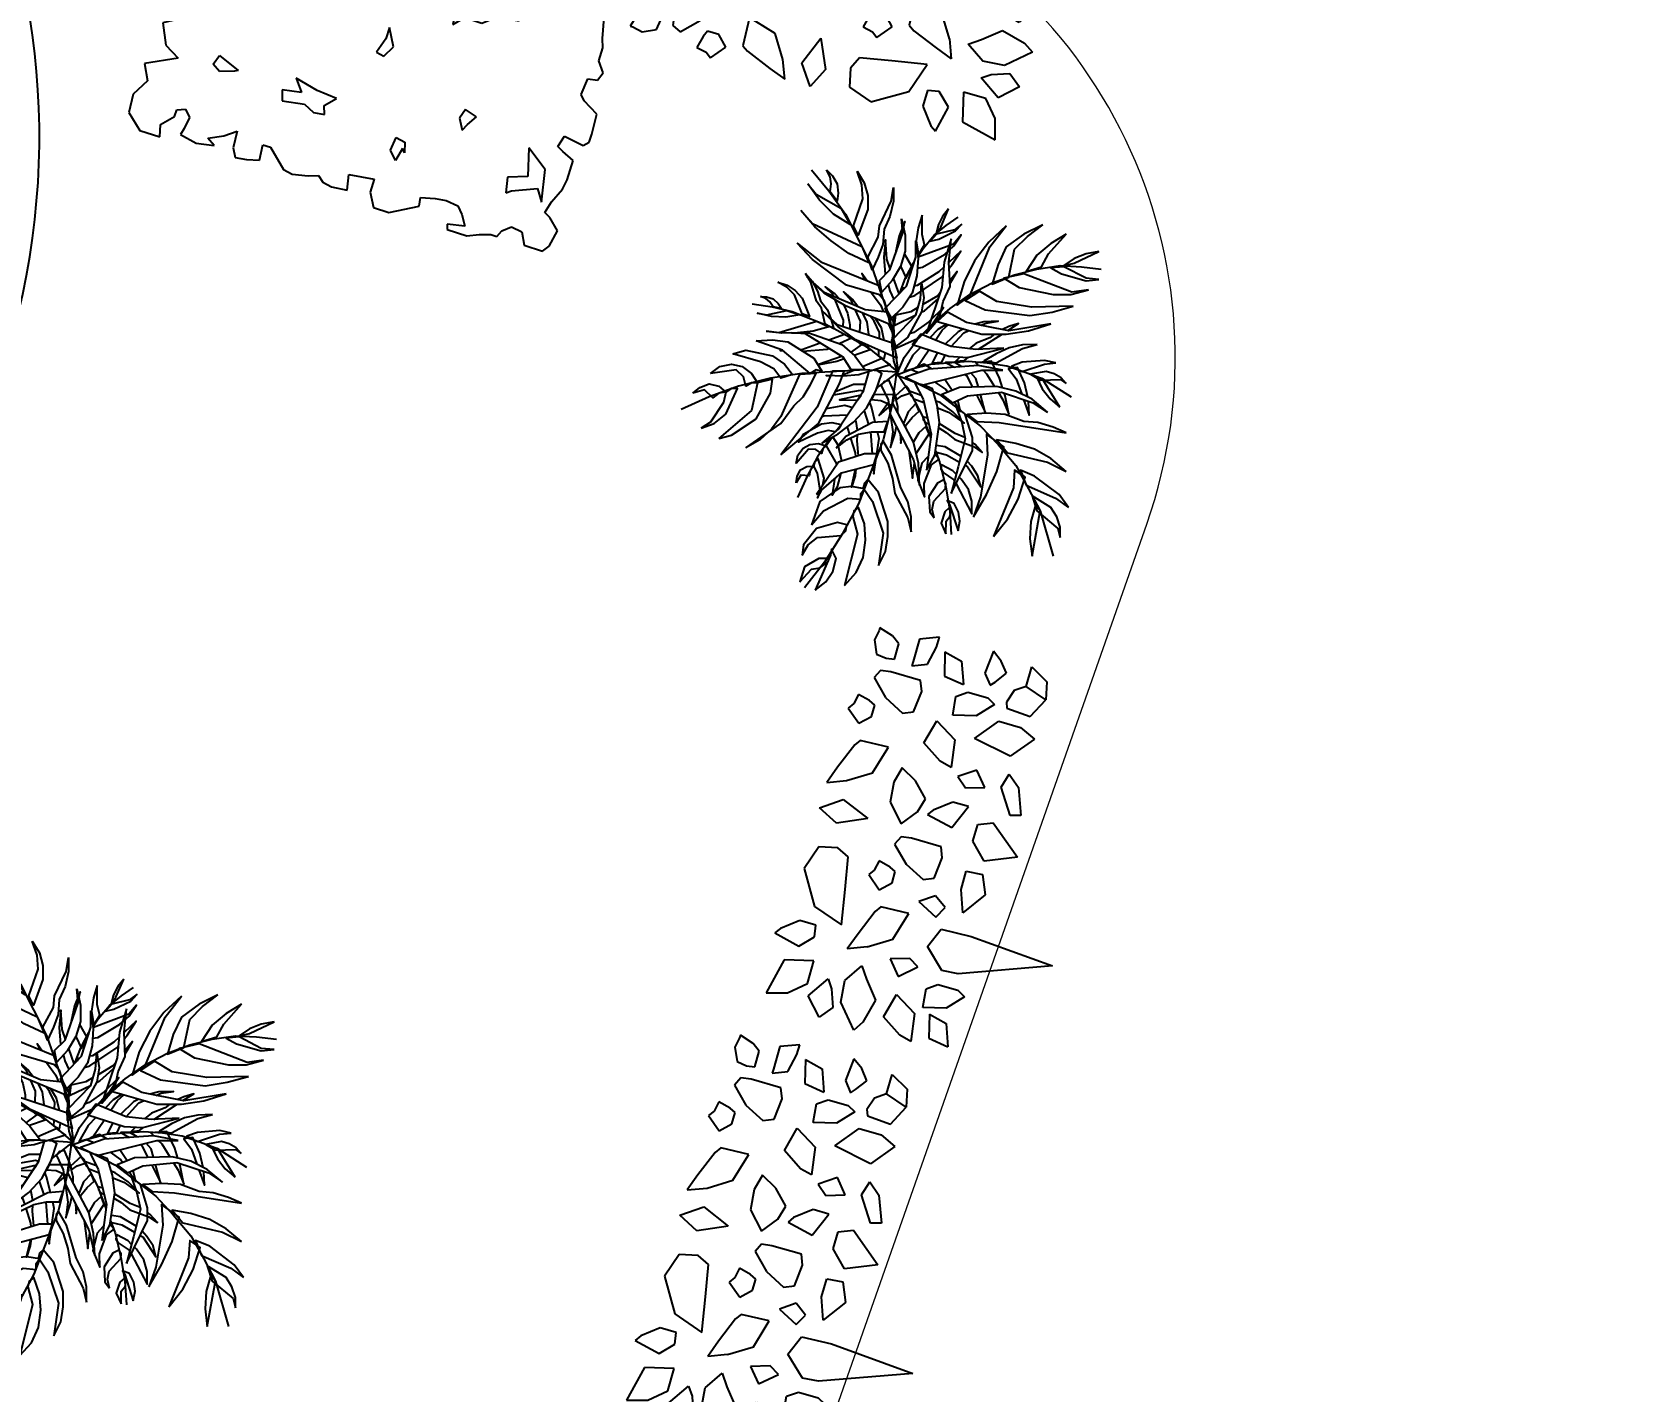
# Model space of a CAD drawing. Header units: inches. Extents: x -1366 to 1207, y -585 to 2554.
# Drawn here: x 394.07 to 400.42, y 2025.72 to 2031.12 of the extents above; entities that cross this region are included whole.
import ezdxf

# ---------------------------------------------------------------- set-up
doc = ezdxf.new("R2010")
doc.units = ezdxf.units.IN
doc.header["$MEASUREMENT"] = 0
doc.header["$PDSIZE"] = 0.05
doc.layers.get('0').update_dxf_attribs({"linetype": 'CONTINUOUS'})
doc.layers.get('DEFPOINTS').update_dxf_attribs({"linetype": 'CONTINUOUS'})
for name, color, linetype in [('A-PLNT', 84, 'CONTINUOUS'), ('DIM', 7, 'CONTINUOUS'), ('Stair-1', 6, 'CONTINUOUS')]:
    doc.layers.add(name, color=color, linetype=linetype)
doc.layers.add('Road', color=1, linetype='CONTINUOUS', lineweight=15)
doc.styles.add('style10', font='THSarabun.ttf')
doc.dimstyles.new('C-CC100', dxfattribs={"dimtxt": 0.225, "dimasz": 0.15, "dimexe": 0.25, "dimexo": 0, "dimgap": 0.09, "dimtad": 1, "dimtih": 1, "dimtoh": 1, "dimzin": 0, "dimdsep": 46, "dimtxsty": 'style10', "dimblk1": 'B-2', "dimblk2": 'B-2', "dimsah": 1, "dimcen": 0.09, "dimdle": 0.18, "dimclrd": 1, "dimclre": 7, "dimclrt": 2, "dimadec": 0, "dimazin": 0, "dimtfac": 1, "dimtix": 1, "dimtmove": 2, "dimatfit": 3, "dimldrblk": 'B-2', "dimfxl": 1, "dimtolj": 1, "dimtzin": 0, "dimarcsym": 0})

# ---------------------------------------------------------------- blocks, each defined once
blk = doc.blocks.new('TREE_P31')
for p, q in [((-1.0746, 1.2222), (-1.1339, 1.1768)), ((-0.99, 1.2222), (-1.0746, 1.2222)), ((-0.8546, 1.0952), (-0.99, 1.2222)), ((-0.8037, 1.2311), (-0.8546, 1.1676)), ((-0.4226, 1.2039), (-0.8037, 1.2311)), ((-0.4143, 1.1587), (-0.4226, 1.2039)), ((-0.1434, 1.1949), (-0.2196, 1.1676)), ((-0.0925, 1.2222), (-0.1434, 1.1949)), ((-0.0248, 1.213), (-0.0925, 1.2222)), ((0.1022, 1.1587), (-0.0248, 1.213)), ((0.39, 1.2311), (0.2462, 1.1676)), ((0.5002, 1.2222), (0.39, 1.2311)), ((0.534, 1.213), (0.5002, 1.2222)), ((0.5509, 1.1222), (0.534, 1.213)), ((0.6864, 1.2039), (0.6526, 1.1495)), ((0.7628, 1.2222), (0.6864, 1.2039)), ((0.8304, 1.1949), (0.7628, 1.2222)), ((0.9151, 1.1768), (0.8304, 1.1949)), ((-1.1339, 1.1768), (-1.1339, 1.1314)), ((-1.1339, 1.1314), (-1.1, 1.0952)), ((-0.8546, 1.1676), (-0.8206, 1.1314)), ((-0.8206, 1.1314), (-0.8546, 1.0952)), ((-0.4481, 1.1133), (-0.4143, 1.1587)), ((-0.3381, 1.0406), (-0.4481, 1.1133)), ((-0.2788, 1.1676), (-0.2957, 1.1041)), ((-0.2957, 1.1041), (-0.2365, 1.0768)), ((-0.2196, 1.1676), (-0.2788, 1.1676)), ((0.2039, 1.0952), (0.1022, 1.1587)), ((0.2631, 1.1041), (0.2039, 1.0952)), ((0.2462, 1.1676), (0.2631, 1.1041)), ((0.6188, 1.086), (0.5509, 1.1222)), ((0.7035, 1.1041), (0.6188, 1.086)), ((0.6526, 1.1495), (0.7035, 1.1041)), ((0.9235, 1.1041), (0.9151, 1.1768)), ((0.9744, 1.1041), (0.9235, 1.1041)), ((1.0251, 1.1222), (0.9744, 1.1041)), ((1.0675, 1.1676), (1.0251, 1.1222)), ((1.1605, 1.1222), (1.0675, 1.1676)), ((1.1353, 1.0679), (1.1605, 1.1222)), ((-1.1, 1.0317), (-1.1424, 0.9771)), ((-1.1, 1.0952), (-1.0746, 1.0768)), ((-1.0746, 1.0768), (-1.1, 1.0317)), ((-0.2279, 1.0406), (-0.3381, 1.0406)), ((-0.2365, 1.0768), (-0.2279, 1.0406)), ((1.076, 1.0225), (1.1353, 1.0679)), ((1.0844, 0.9863), (1.076, 1.0225)), ((-1.1424, 0.9771), (-1.1169, 0.8955)), ((-0.7613, 0.9317), (-0.7782, 0.8411)), ((-0.6259, 0.9498), (-0.7613, 0.9317)), ((-0.6344, 0.8955), (-0.6004, 0.9498)), ((-0.6004, 0.9498), (-0.6259, 0.9498)), ((0.5595, 0.959), (0.4579, 0.9228)), ((0.6695, 0.9046), (0.5595, 0.959)), ((1.1522, 0.959), (1.0844, 0.9863)), ((1.186, 0.8411), (1.1522, 0.959)), ((-1.1169, 0.8955), (-1.0324, 0.8682)), ((-1.0324, 0.8682), (-1.0408, 0.8139)), ((-0.7106, 0.8863), (-0.6344, 0.8955)), ((-0.7106, 0.832), (-0.7106, 0.8863)), ((0.4579, 0.9228), (0.5086, 0.8682)), ((0.5086, 0.8682), (0.5679, 0.8139)), ((0.6949, 0.832), (0.6695, 0.9046)), ((-1.1255, 0.7685), (-1.1931, 0.6415)), ((-1.0408, 0.8139), (-1.1255, 0.7685)), ((-0.7782, 0.8411), (-0.7106, 0.832)), ((0.5679, 0.8139), (0.534, 0.7504)), ((0.6442, 0.7504), (0.6949, 0.832)), ((1.0167, 0.7776), (1.0336, 0.8228)), ((1.076, 0.7685), (1.0167, 0.7776)), ((1.0336, 0.8228), (1.0675, 0.8411)), ((1.0675, 0.8411), (1.1184, 0.832)), ((1.0929, 0.7866), (1.076, 0.7685)), ((1.1605, 0.7504), (1.0929, 0.7866)), ((1.1184, 0.832), (1.186, 0.8411)), ((0.534, 0.7504), (0.5509, 0.7141)), ((0.5509, 0.7141), (0.6442, 0.7504)), ((1.1267, 0.6506), (1.1436, 0.6869)), ((1.1436, 0.6869), (1.1605, 0.7504)), ((-1.1931, 0.6415), (-1.1424, 0.5417)), ((1.1013, 0.5688), (1.1267, 0.6506)), ((-1.1424, 0.5417), (-1.0746, 0.4872)), ((-0.5666, 0.5417), (-0.6683, 0.4782)), ((-0.4819, 0.5417), (-0.5666, 0.5417)), ((-0.4397, 0.4782), (-0.4397, 0.5236)), ((0.0092, 0.5145), (-0.067, 0.4964)), ((-0.0501, 0.5871), (0.0092, 0.5145)), ((0.1022, 0.5236), (-0.0501, 0.5871)), ((0.1277, 0.4872), (0.1022, 0.5236)), ((1.0675, 0.5053), (1.1013, 0.5688)), ((-1.0577, 0.4418), (-1.1, 0.3875)), ((-1.0746, 0.4872), (-1.0577, 0.4418)), ((-0.6683, 0.4782), (-0.5583, 0.2877)), ((-0.5752, 0.3783), (-0.5583, 0.4601)), ((-0.5583, 0.4601), (-0.4397, 0.4782)), ((-0.067, 0.4964), (-0.0501, 0.4418)), ((-0.0501, 0.4418), (0.0175, 0.3966)), ((0.0515, 0.451), (0.1277, 0.4872)), ((0.0768, 0.4056), (0.0515, 0.451)), ((1.1353, 0.4601), (1.0675, 0.5053)), ((1.1691, 0.4328), (1.1353, 0.4601)), ((1.2114, 0.3602), (1.1691, 0.4328)), ((-1.1593, 0.3693), (-1.1931, 0.324)), ((-1.1, 0.3875), (-1.1593, 0.3693)), ((-0.5583, 0.2877), (-0.5752, 0.3783)), ((0.0175, 0.3966), (0.0768, 0.4056)), ((0.7118, 0.3966), (0.678, 0.3602)), ((0.678, 0.3602), (0.7035, 0.3421)), ((0.7035, 0.3421), (0.7457, 0.3783)), ((0.7457, 0.3783), (0.7118, 0.3966)), ((1.2198, 0.3058), (1.2114, 0.3602)), ((-1.1931, 0.324), (-1.1679, 0.1878)), ((1.1776, 0.2423), (1.2198, 0.3058)), ((-1.1679, 0.1878), (-1.0662, 0.197)), ((-1.0662, 0.197), (-1.0493, 0.1334)), ((1.076, 0.1788), (1.1776, 0.2423)), ((1.1013, 0.0699), (1.076, 0.1788)), ((-1.1509, 0.1334), (-1.1679, 0.0791)), ((-1.0917, 0.1334), (-1.1509, 0.1334)), ((-1.0746, 0.0881), (-1.0917, 0.1334)), ((-1.0493, 0.1334), (-1.0746, 0.0881)), ((-1.1679, 0.0791), (-1.1169, -0.0117)), ((0.4664, 0.0064), (0.3139, -0.0208)), ((0.5002, 0.0791), (0.4664, 0.0064)), ((0.4664, -0.0479), (0.534, 0.0064)), ((0.6102, 0.0791), (0.5002, 0.0791)), ((0.534, 0.0064), (0.6526, 0.0246)), ((0.6526, 0.0246), (0.6102, 0.0791)), ((1.1184, 0.0246), (1.1013, 0.0699)), ((1.1184, -0.0479), (1.1184, 0.0246)), ((-1.1169, -0.0117), (-1.0324, -0.0389)), ((-1.0324, -0.0389), (-1.0408, -0.0933)), ((-0.5835, -0.0298), (-0.7021, -0.1295)), ((-0.3465, -0.0479), (-0.5835, -0.0298)), ((-0.4226, -0.1206), (-0.3126, -0.0571)), ((0.3139, -0.0208), (0.3224, -0.1025)), ((0.3224, -0.1025), (0.3731, -0.0479)), ((0.3731, -0.0479), (0.4664, -0.0479)), ((1.1605, -0.1025), (1.1184, -0.0479)), ((-1.1255, -0.1206), (-1.1424, -0.166)), ((-1.1424, -0.166), (-1.0662, -0.2113)), ((-1.0408, -0.0933), (-1.1255, -0.1206)), ((-0.7021, -0.1295), (-0.6513, -0.1295)), ((-0.6513, -0.1295), (-0.5921, -0.166)), ((-0.5921, -0.166), (-0.5328, -0.1114)), ((-0.5328, -0.1114), (-0.4226, -0.1206)), ((1.0844, -0.2476), (1.0929, -0.1568)), ((1.0929, -0.1568), (1.1436, -0.1478)), ((1.1436, -0.1478), (1.1605, -0.1025)), ((-1.1679, -0.2295), (-1.2017, -0.293)), ((-1.0239, -0.293), (-1.1679, -0.2295)), ((-1.0662, -0.2113), (-1.0239, -0.293)), ((0.0599, -0.3111), (0.0092, -0.2203)), ((0.0092, -0.2203), (0.0092, -0.2838)), ((1.1098, -0.2748), (1.0844, -0.2476)), ((-1.2017, -0.293), (-1.1848, -0.3835)), ((0.0092, -0.2838), (-0.0163, -0.3654)), ((0.0261, -0.3746), (0.0599, -0.3111)), ((1.1945, -0.32), (1.1098, -0.2748)), ((1.2029, -0.4289), (1.1945, -0.32)), ((-1.1848, -0.3835), (-0.99, -0.4743)), ((-0.0163, -0.3654), (0.0261, -0.3746)), ((-0.99, -0.4743), (-1.1424, -0.5651)), ((1.0506, -0.547), (1.0675, -0.4835)), ((1.0675, -0.4835), (1.1776, -0.5016)), ((1.1776, -0.5016), (1.2029, -0.4743)), ((1.2029, -0.4743), (1.2029, -0.4289)), ((-1.1424, -0.5651), (-1.0917, -0.674)), ((0.5257, -0.5105), (0.5086, -0.5651)), ((0.5086, -0.5651), (0.5426, -0.6194)), ((0.5933, -0.5289), (0.5257, -0.5105)), ((0.5426, -0.6194), (0.5595, -0.5832)), ((0.5595, -0.5832), (0.5933, -0.5289)), ((1.0844, -0.5651), (1.0506, -0.547)), ((1.1522, -0.5924), (1.0844, -0.5651)), ((1.1522, -0.7011), (1.1522, -0.5924)), ((-1.0917, -0.674), (-1.007, -0.7194)), ((-0.8206, -0.6921), (-0.8037, -0.6376)), ((-0.8037, -0.6376), (-0.6852, -0.6829)), ((-0.2534, -0.6559), (-0.3805, -0.6286)), ((-0.3805, -0.6286), (-0.3295, -0.6921)), ((-0.1434, -0.6648), (-0.2534, -0.6559)), ((-0.1941, -0.7194), (-0.1434, -0.6648)), ((1.0251, -0.6829), (0.9066, -0.6013)), ((0.9066, -0.6013), (0.9489, -0.7464)), ((-1.007, -0.7194), (-1.1679, -0.801)), ((-0.7782, -0.7194), (-0.8206, -0.6921)), ((-0.7021, -0.6921), (-0.7782, -0.7194)), ((-0.6852, -0.6829), (-0.7021, -0.6921)), ((-0.3295, -0.6921), (-0.4312, -0.7102)), ((-0.4312, -0.7102), (-0.4143, -0.7646)), ((-0.4143, -0.7646), (-0.2957, -0.7464)), ((-0.2957, -0.7464), (-0.2365, -0.7737)), ((-0.1772, -0.7646), (-0.1941, -0.7194)), ((0.9489, -0.7464), (0.8473, -0.7829)), ((1.0591, -0.8553), (1.0251, -0.6829)), ((1.1098, -0.8372), (1.1436, -0.7556)), ((1.1436, -0.7556), (1.1522, -0.7011)), ((-1.1679, -0.801), (-1.1255, -0.8826)), ((-0.2365, -0.7737), (-0.1772, -0.7646)), ((0.2122, -0.8372), (0.2208, -0.7646)), ((0.2546, -0.8826), (0.2122, -0.8372)), ((0.2208, -0.7646), (0.2715, -0.7737)), ((0.2715, -0.8099), (0.2546, -0.8826)), ((0.2715, -0.7737), (0.2886, -0.8281)), ((0.2886, -0.8281), (0.2715, -0.8099)), ((0.8473, -0.7829), (0.8642, -0.8645)), ((0.8642, -0.8645), (0.8897, -0.8464)), ((0.8897, -0.8464), (1.0167, -0.7918)), ((1.0167, -0.7918), (1.0591, -0.8553)), ((1.0929, -0.9007), (1.1098, -0.8372)), ((-1.1255, -0.8826), (-1.1762, -0.9734)), ((1.1267, -0.9188), (1.0929, -0.9007)), ((1.186, -0.9734), (1.1267, -0.9188)), ((-1.1762, -0.9734), (-1.1679, -1.0731)), ((-0.9308, -0.9823), (-0.8884, -0.9642)), ((-0.9308, -1.0186), (-0.9308, -0.9823)), ((-0.8884, -0.9642), (-0.8546, -1.0005)), ((-0.8546, -1.0005), (-0.863, -1.064)), ((-0.6513, -1.0369), (-0.5921, -0.9915)), ((-0.5921, -0.9915), (-0.5835, -1.0821)), ((0.043, -1.0277), (0.1784, -1.0096)), ((0.1784, -1.0096), (0.1784, -1.0821)), ((0.441, -1.0277), (0.5171, -1.0096)), ((0.5171, -1.0096), (0.5764, -1.0005)), ((0.5764, -1.0005), (0.6442, -1.0096)), ((0.6442, -1.0096), (0.678, -1.0458)), ((1.1691, -1.064), (1.186, -0.9734)), ((-1.1679, -1.0731), (-1.0831, -1.1456)), ((-0.99, -1.0821), (-0.9308, -1.0186)), ((-0.9731, -1.1456), (-0.99, -1.0821)), ((-0.863, -1.064), (-0.8715, -1.1004)), ((-0.8715, -1.1004), (-0.7782, -1.1185)), ((-0.7782, -1.1185), (-0.6852, -1.1004)), ((-0.7275, -1.0731), (-0.6513, -1.0369)), ((-0.6852, -1.1004), (-0.7275, -1.0731)), ((-0.5835, -1.0821), (-0.5583, -1.1275)), ((-0.499, -1.1185), (-0.4312, -1.1004)), ((-0.4312, -1.1004), (-0.4397, -1.0186)), ((-0.4397, -1.0186), (-0.3974, -1.0186)), ((-0.3974, -1.0186), (-0.2957, -1.1094)), ((-0.2448, -1.1185), (-0.1603, -1.1004)), ((-0.1603, -1.1004), (-0.1094, -1.0821)), ((-0.1094, -1.0821), (-0.0756, -1.1094)), ((0.0599, -1.1094), (0.043, -1.0277)), ((0.1784, -1.0821), (0.2208, -1.1547)), ((0.3055, -1.1547), (0.4493, -1.0731)), ((0.4493, -1.0731), (0.441, -1.0277)), ((0.7118, -1.1004), (0.6188, -1.1185)), ((0.678, -1.0458), (0.7118, -1.1004)), ((0.7966, -1.1185), (0.8558, -1.1004)), ((0.8558, -1.1004), (0.8897, -1.1004)), ((0.8897, -1.1004), (0.9066, -1.064)), ((0.9066, -1.064), (0.9489, -1.0277)), ((0.9489, -1.0277), (1.0082, -1.0369)), ((1.0082, -1.0369), (1.042, -1.1004)), ((1.042, -1.1004), (1.1436, -1.1004)), ((1.1436, -1.1004), (1.1691, -1.064)), ((-1.0831, -1.1456), (-0.9731, -1.1456)), ((-0.5583, -1.1275), (-0.499, -1.1185)), ((-0.2957, -1.1094), (-0.2448, -1.1185)), ((-0.0756, -1.1094), (-0.0248, -1.1185)), ((-0.0248, -1.1185), (0.0599, -1.1094)), ((0.2208, -1.1547), (0.3055, -1.1547)), ((0.6188, -1.1185), (0.6271, -1.1456)), ((0.6271, -1.1456), (0.7373, -1.1456)), ((0.7373, -1.1456), (0.7966, -1.1185))]:
    blk.add_line(p, q)
blk = doc.blocks.new('TREE_P34')
for p, q in [((0.3078, 0.3323), (0.331, 0.6754)), ((0.331, 0.6754), (0.4645, 0.3241)), ((-0.3128, 0.3487), (-0.2084, 0.3897)), ((-0.2084, 0.3897), (-0.1968, 0.3487)), ((-0.1504, 0.2913), (-0.046, 0.4224)), ((-0.046, 0.4224), (0.0062, 0.2995)), ((-0.7885, 0.2668), (-0.7479, 0.3405)), ((-0.7479, 0.3405), (-0.6783, 0.3569)), ((-0.6783, 0.3569), (-0.7073, 0.2668)), ((-0.5971, 0.3159), (-0.6783, 0.3569)), ((-0.5449, 0.2913), (-0.5159, 0.3569)), ((-0.5159, 0.3569), (-0.4231, 0.2831)), ((-0.3535, 0.2995), (-0.3128, 0.3487)), ((-0.1968, 0.3487), (-0.2954, 0.2831)), ((0.0584, 0.3077), (0.1338, 0.3405)), ((0.1338, 0.3405), (0.2266, 0.275)), ((0.3136, 0.2094), (0.3078, 0.3323)), ((0.4645, 0.3241), (0.4703, 0.2586)), ((0.5283, 0.3405), (0.5457, 0.3733)), ((0.5283, 0.2586), (0.5283, 0.3405)), ((0.5457, 0.3733), (0.6095, 0.3159)), ((0.6501, 0.2586), (0.6675, 0.3323)), ((0.6675, 0.3323), (0.7545, 0.3651)), ((0.7429, 0.2831), (0.7545, 0.3651)), ((-0.7073, 0.2668), (-0.7885, 0.2668)), ((-0.7073, 0.2668), (-0.6783, 0.2258)), ((-0.6029, 0.2179), (-0.5971, 0.3159)), ((-0.5449, 0.2012), (-0.5449, 0.2913)), ((-0.4231, 0.2831), (-0.4521, 0.1275)), ((-0.2954, 0.2831), (-0.3535, 0.2995)), ((-0.1272, 0.234), (-0.1504, 0.2913)), ((0.0062, 0.2995), (-0.0576, 0.234)), ((0.0642, 0.2422), (0.0584, 0.3077)), ((0.2266, 0.275), (0.1396, 0.2422)), ((0.4703, 0.2586), (0.3949, 0.1766)), ((0.5573, 0.2179), (0.5283, 0.2586)), ((0.6095, 0.3159), (0.6327, 0.2258)), ((0.6501, 0.2586), (0.7429, 0.2831)), ((-0.6783, 0.2258), (-0.6261, 0.2094)), ((-0.6261, 0.2094), (-0.6029, 0.2179)), ((-0.4521, 0.1275), (-0.5449, 0.2012)), ((-0.2763, 0.2205), (-0.3343, 0.1713)), ((-0.2531, 0.1467), (-0.2763, 0.2205)), ((-0.0576, 0.234), (-0.1272, 0.234)), ((0.1396, 0.2422), (0.0642, 0.2422)), ((0.2266, 0.2012), (0.1918, 0.1521)), ((0.273, 0.1766), (0.2266, 0.2012)), ((0.3949, 0.1766), (0.3136, 0.2094)), ((0.6327, 0.2258), (0.5573, 0.2179)), ((0.6124, 0.1111), (0.6646, 0.2012)), ((0.6646, 0.2012), (0.7748, 0.2179)), ((0.7748, 0.2179), (0.7632, 0.1684)), ((-0.7769, 0.1445), (-0.8059, 0.1035)), ((-0.7363, 0.1772), (-0.7769, 0.1445)), ((-0.6899, 0.1445), (-0.7363, 0.1772)), ((-0.7131, 0.0953), (-0.6725, 0.1281)), ((-0.6725, 0.1281), (-0.6899, 0.1445)), ((-0.6215, 0.133), (-0.6041, 0.1658)), ((-0.6215, 0.051), (-0.6215, 0.133)), ((-0.6041, 0.1658), (-0.5403, 0.1084)), ((-0.3343, 0.1713), (-0.2879, 0.1058)), ((-0.2879, 0.1058), (-0.2531, 0.1467)), ((-0.0866, 0.1384), (-0.1852, 0.1794)), ((-0.1852, 0.1794), (-0.1852, 0.1139)), ((-0.1098, 0.0319), (-0.0866, 0.1384)), ((0.0392, 0.1351), (-0.0014, 0.1187)), ((0.1262, 0.1269), (0.0392, 0.1351)), ((0.1918, 0.1521), (0.2324, 0.0947)), ((0.2324, 0.0947), (0.273, 0.1766)), ((0.483, 0.1629), (0.4598, 0.1219)), ((0.541, 0.0973), (0.483, 0.1629)), ((0.7632, 0.1684), (0.711, 0.0865)), ((-0.8059, 0.1035), (-0.7131, 0.0953)), ((-0.5403, 0.1084), (-0.5171, 0.0183)), ((-0.4257, 0.0537), (-0.3155, 0.0701)), ((-0.3155, 0.0701), (-0.3271, 0.0209)), ((-0.1852, 0.1139), (-0.133, 0.0483)), ((-0.0014, 0.1187), (-0.0014, -0.0042)), ((0.103, 0.004), (0.1436, 0.0859)), ((0.1436, 0.0859), (0.1262, 0.1269)), ((0.3177, 0.0613), (0.2887, 0.0695)), ((0.2887, 0.0695), (0.2945, -0.0452)), ((0.4598, 0.1219), (0.483, 0.0482)), ((0.483, 0.0482), (0.541, 0.0973)), ((0.711, 0.0865), (0.6124, 0.1111)), ((-0.7328, -0.0071), (-0.6458, 0.0256)), ((-0.6574, -0.0563), (-0.6458, 0.0256)), ((-0.5925, 0.0101), (-0.6215, 0.051)), ((-0.5171, 0.0183), (-0.5925, 0.0101)), ((-0.4779, -0.0365), (-0.4257, 0.0537)), ((-0.3271, 0.0209), (-0.3793, -0.061)), ((-0.1675, 0.006), (-0.2255, -0.0514)), ((-0.1094, -0.0104), (-0.1675, 0.006)), ((-0.133, 0.0483), (-0.1098, 0.0319)), ((0.0392, -0.0616), (0.103, 0.004)), ((0.4047, 0.0368), (0.3177, 0.0613)), ((0.4627, -0.0534), (0.4047, 0.0368)), ((0.5863, -0.02), (0.6559, 0.0373)), ((0.6559, 0.0373), (0.7545, 0.0128)), ((0.7545, 0.0128), (0.7951, -0.0118)), ((-0.7502, -0.0809), (-0.7328, -0.0071)), ((-0.7502, -0.0809), (-0.6574, -0.0563)), ((-0.3793, -0.061), (-0.4779, -0.0365)), ((-0.2255, -0.0514), (-0.2603, -0.1169)), ((-0.1152, -0.1251), (-0.0456, -0.0596)), ((-0.0456, -0.0596), (-0.1094, -0.0104)), ((-0.0014, -0.0042), (0.0044, -0.0452)), ((0.0044, -0.0452), (0.0392, -0.0616)), ((0.132, -0.0534), (0.1204, -0.1025)), ((0.1436, -0.0288), (0.132, -0.0534)), ((0.19, -0.0288), (0.1436, -0.0288)), ((0.2306, -0.0698), (0.19, -0.0288)), ((0.2945, -0.0452), (0.3177, -0.0616)), ((0.3177, -0.0616), (0.4221, -0.1025)), ((0.4627, -0.0534), (0.4917, -0.1271)), ((0.5399, -0.0528), (0.5863, -0.02)), ((0.6153, -0.1019), (0.5399, -0.0528)), ((0.7951, -0.0118), (0.7023, -0.0937)), ((-0.8001, -0.1183), (-0.7711, -0.1921)), ((-0.7595, -0.1183), (-0.8001, -0.1183)), ((-0.6841, -0.1347), (-0.7595, -0.1183)), ((-0.5739, -0.1265), (-0.6145, -0.1429)), ((-0.4869, -0.1347), (-0.5739, -0.1265)), ((-0.2603, -0.1169), (-0.1965, -0.1333)), ((-0.1965, -0.1333), (-0.1152, -0.1251)), ((0.1204, -0.1025), (0.161, -0.1107)), ((0.161, -0.1107), (0.1842, -0.1271)), ((0.1842, -0.1271), (0.2306, -0.0698)), ((0.4221, -0.1025), (0.4917, -0.1271)), ((0.7023, -0.0937), (0.6153, -0.1019)), ((0.6617, -0.1429), (0.7313, -0.1183)), ((0.7313, -0.1183), (0.7835, -0.1593)), ((-0.6609, -0.1921), (-0.6841, -0.1347)), ((-0.6145, -0.1429), (-0.6145, -0.2658)), ((-0.5101, -0.2576), (-0.4695, -0.1757)), ((-0.4695, -0.1757), (-0.4869, -0.1347)), ((0.4065, -0.1757), (0.2672, -0.2003)), ((0.3659, -0.2986), (0.4065, -0.1757)), ((0.6269, -0.1675), (0.6617, -0.1429)), ((0.7139, -0.2248), (0.6269, -0.1675)), ((0.7835, -0.1593), (0.7139, -0.2248)), ((-0.7711, -0.1921), (-0.6783, -0.1921)), ((-0.6783, -0.1921), (-0.6609, -0.1921)), ((-0.2954, -0.2003), (-0.3244, -0.1921)), ((-0.3244, -0.1921), (-0.3186, -0.3068)), ((-0.2084, -0.2248), (-0.2954, -0.2003)), ((-0.1504, -0.315), (-0.2084, -0.2248)), ((-0.075, -0.3068), (-0.0286, -0.1921)), ((-0.0286, -0.1921), (0.0236, -0.3068)), ((0.1396, -0.2248), (0.1164, -0.274)), ((0.2672, -0.2003), (0.1396, -0.2248)), ((0.6675, -0.2412), (0.5747, -0.2412)), ((0.5747, -0.2412), (0.6037, -0.3559)), ((0.7255, -0.3068), (0.6675, -0.2412)), ((-0.7537, -0.2986), (-0.7711, -0.3559)), ((-0.7305, -0.2658), (-0.7537, -0.2986)), ((-0.6667, -0.2658), (-0.7305, -0.2658)), ((-0.6609, -0.2986), (-0.6667, -0.2658)), ((-0.6667, -0.3395), (-0.6609, -0.2986)), ((-0.6145, -0.2658), (-0.6087, -0.3068)), ((-0.6087, -0.3068), (-0.5739, -0.3232)), ((-0.5739, -0.3232), (-0.5101, -0.2576)), ((-0.4811, -0.315), (-0.4927, -0.3641)), ((-0.4695, -0.2904), (-0.4811, -0.315)), ((-0.4231, -0.2904), (-0.4695, -0.2904)), ((-0.3825, -0.3314), (-0.4231, -0.2904)), ((-0.3186, -0.3068), (-0.2954, -0.3232)), ((-0.1214, -0.3887), (-0.1504, -0.315)), ((-0.017, -0.3887), (-0.075, -0.3068)), ((0.0236, -0.3068), (-0.017, -0.3887)), ((0.1164, -0.274), (0.1338, -0.3477)), ((0.2324, -0.3805), (0.3659, -0.2986)), ((0.4819, -0.2658), (0.4355, -0.274)), ((0.4355, -0.274), (0.4355, -0.3395)), ((0.5341, -0.315), (0.4819, -0.2658)), ((0.5109, -0.4215), (0.5341, -0.315)), ((0.7487, -0.3887), (0.7255, -0.3068)), ((-0.7711, -0.3559), (-0.7595, -0.3559)), ((-0.7595, -0.3559), (-0.7189, -0.3641)), ((-0.7189, -0.3641), (-0.6667, -0.3395)), ((-0.4927, -0.3641), (-0.4521, -0.3723)), ((-0.4521, -0.3723), (-0.4289, -0.3887)), ((-0.4289, -0.3887), (-0.3825, -0.3314)), ((-0.2954, -0.3232), (-0.191, -0.3641)), ((-0.191, -0.3641), (-0.1214, -0.3887)), ((0.1338, -0.3477), (0.2324, -0.3805)), ((0.4355, -0.3395), (0.4877, -0.4051)), ((0.6037, -0.3559), (0.7487, -0.3887)), ((0.4877, -0.4051), (0.5109, -0.4215))]:
    blk.add_line(p, q)
blk = doc.blocks.new('TP-22')
for p, q in [((0.737, -1.054), (0.604, -1.034)), ((0.971, -1.191), (0.737, -1.054))]:
    blk.add_line(p, q)
for points in [[(-1.299, 2.845), (-1.177, 2.69), (-0.812, 2.483), (-0.673, 2.241), (-0.917, 2.397), (-1.125, 2.603)], [(-1.021, 3.052), (-0.934, 2.966), (-0.864, 2.845), (-0.847, 2.707), (-0.864, 2.586), (-0.969, 2.724), (-0.951, 2.845), (-0.969, 2.948)], [(-0.569, 3.035), (-0.464, 2.862), (-0.412, 2.672), (-0.412, 2.466), (-0.551, 2.086), (-0.621, 2.224), (-0.482, 2.621), (-0.499, 2.828)], [(-0.03, 2.793), (-0.03, 2.586), (-0.082, 2.362), (-0.169, 2.172), (-0.186, 1.948), (-0.256, 1.759), (-0.343, 1.569), (-0.412, 1.759), (-0.256, 2.052), (-0.238, 2.224), (-0.065, 2.586)], [(-1.403, 2.448), (-1.229, 2.259), (-0.499, 1.914), (-0.395, 1.672), (-0.69, 1.81), (-0.951, 2), (-1.195, 2.207)], [(0.395, 2.378), (0.339, 2.194), (0.309, 1.999), (0.341, 1.791), (0.431, 1.939), (0.395, 2.092)], [(0.786, 2.474), (0.698, 2.362), (0.637, 2.24), (0.602, 2.108), (0.671, 2.203)], [(0.092, 2.328), (0.144, 2.086), (0.144, 1.845), (0.075, 1.621), (-0.047, 1.414), (-0.204, 1.241), (-0.238, 1.414), (-0.082, 1.569), (0.109, 2.121)], [(0.986, 2.248), (0.874, 2.165), (0.61, 2.099), (0.515, 1.997), (0.642, 2.026), (0.891, 2.146)], [(1.644, 2.22), (1.383, 1.978), (1.174, 1.703), (1.018, 1.392), (0.914, 1.047), (1.105, 1.185), (1.4, 1.909)], [(2.183, 2.237), (1.905, 2.099), (1.644, 1.909), (1.522, 1.651), (1.435, 1.358), (1.679, 1.461), (1.765, 1.875), (1.957, 2.065)], [(-1.456, 1.965), (-1.108, 1.69), (-0.256, 1.345), (-0.204, 1.19), (-0.725, 1.345), (-1.229, 1.724)], [(0.301, 2), (0.335, 1.741), (0.318, 1.483), (0.248, 1.224), (0.109, 1.017), (-0.082, 0.827), (-0.151, 1), (0.162, 1.328), (0.301, 1.759)], [(0.827, 2.03), (0.722, 1.685), (0.687, 1.306), (0.461, 0.633), (0.653, 0.858), (0.705, 1.099), (0.809, 1.323), (0.792, 1.685)], [(2.531, 2.099), (2.304, 1.961), (2.096, 1.789), (1.939, 1.547), (2.165, 1.616), (2.27, 1.806)], [(3.017, 1.84), (2.826, 1.806), (2.652, 1.737), (2.496, 1.634), (2.652, 1.668)], [(-1.335, 1.515), (-1.235, 1.402), (-1.154, 1.255), (-1.11, 1.109), (-1.01, 0.979), (-0.956, 0.842), (-0.912, 0.696), (-1.041, 0.766), (-1.098, 1.001), (-1.173, 1.104), (-1.253, 1.385)], [(-1.316, 1.465), (-1.056, 1.241), (-0.447, 0.983), (-0.117, 0.948), (-0.082, 0.758), (-0.743, 1.034), (-1.056, 1.224)], [(2.861, 1.271), (2.617, 1.237), (1.905, 1.513), (1.609, 1.444), (1.835, 1.306), (2.339, 1.203), (2.6, 1.203)], [(3.017, 1.427), (2.826, 1.444), (2.496, 1.616), (2.304, 1.599), (2.461, 1.513), (2.826, 1.409)], [(-1.745, 1.385), (-1.605, 1.341), (-1.485, 1.263), (-1.384, 1.151), (-1.276, 0.877), (-1.381, 0.918), (-1.497, 1.201), (-1.607, 1.306)], [(0.388, 1.379), (0.422, 1.155), (0.388, 0.948), (0.179, 0.569), (0.005, 0.431), (-0.03, 0.552), (0.301, 0.896), (0.37, 1.138)], [(2.635, 1.03), (2.018, 1.015), (1.505, 1.099), (1.244, 1.254), (1.035, 1.116), (1.331, 0.978), (1.992, 0.892), (2.322, 0.944)], [(-2.051, 0.927), (-1.909, 0.902), (-1.61, 0.966), (-1.417, 0.902), (-1.625, 0.869), (-1.839, 0.88)], [(-2, 1.175), (-1.911, 1.17), (-1.814, 1.138), (-1.738, 1.071), (-1.689, 0.997), (-1.813, 1.022), (-1.862, 1.096), (-1.921, 1.144)], [(-1.09, 0.965), (-0.864, 0.758), (-0.03, 0.483), (0.022, 0.258), (-0.586, 0.534), (-0.847, 0.724)], [(-1.915, 0.661), (-1.729, 0.642), (-1.164, 0.808), (-0.99, 0.727), (-1.218, 0.659), (-1.452, 0.636), (-1.685, 0.631)], [(2.304, 0.771), (1.679, 0.668), (1.053, 0.789), (0.774, 0.944), (0.618, 0.806), (1.279, 0.616), (1.644, 0.616), (1.974, 0.668)], [(-2.064, 0.517), (-1.821, 0.534), (-1.595, 0.5), (-1.212, 0.258), (-1.09, 0.069), (-1.177, 0.086), (-1.264, 0.034), (-1.677, 0.379)], [(-1.542, 0.638), (-1.282, 0.638), (-0.795, 0.465), (-0.604, 0.293), (-0.447, 0.086), (-0.656, 0.086), (-0.777, 0.276), (-1.334, 0.621)], [(1.609, 0.409), (1.192, 0.39), (0.822, 0.433), (0.374, 0.616), (0.253, 0.461), (0.792, 0.289), (1.07, 0.271)], [(-2.412, 0.327), (-2.221, 0.379), (-1.821, 0.293), (-1.647, 0.172), (-1.525, 0.017), (-1.699, -0.035), (-1.803, 0.103), (-2.003, 0.207)], [(2.101, 0.464), (1.886, 0.457), (1.687, 0.414), (1.493, 0.326), (1.317, 0.22), (1.494, 0.192), (1.883, 0.404)], [(-2.742, 0.034), (-2.603, 0.138), (-2.429, 0.172), (-2.273, 0.138), (-2.134, 0.034), (-2.047, -0.104), (-2.134, -0.104), (-2.221, -0.155), (-2.255, -0.017), (-2.36, 0.086)], [(-2.221, -1.069), (-1.699, -0.707), (-1.508, -0.448), (-1.369, -0.311), (-1.264, -0.138), (-1.177, 0.034), (-1.421, 0.017), (-1.699, -0.604), (-1.838, -0.793), (-2.012, -0.949)], [(-1.699, -1.173), (-1.143, -0.707), (-0.83, -0.121), (-0.76, 0.069), (-0.934, 0.069), (-1.16, -0.466)], [(-1.09, -1), (-0.847, -0.862), (-0.621, -0.69), (-0.43, -0.483), (-0.291, -0.224), (-0.204, 0.034), (-0.291, 0.086), (-0.395, 0.069), (-0.482, -0.242), (-0.847, -0.793)], [(1.592, 0.082), (1.226, 0.151), (0.496, 0.099), (0.148, -0.022), (0.392, -0.142), (1.279, 0.082)], [(2.379, 0.19), (2.212, 0.226), (1.879, 0.199), (1.724, 0.144), (1.88, 0.064), (2.208, 0.172)], [(2.53, -0.113), (2.455, -0.029), (2.351, 0.03), (2.237, 0.063), (2.002, 0.022), (2.149, -0.066), (2.445, -0.055)], [(-3.003, -0.259), (-2.899, -0.173), (-2.76, -0.121), (-2.62, -0.155), (-2.516, -0.242), (-2.62, -0.259), (-2.707, -0.328), (-2.829, -0.207)], [(-2.881, -0.776), (-2.69, -0.707), (-2.516, -0.569), (-2.342, -0.19), (-2.429, -0.19), (-2.516, -0.242), (-2.551, -0.397), (-2.742, -0.69)], [(-2.62, -0.931), (-2.429, -0.88), (-2.064, -0.638), (-1.855, -0.259), (-1.821, -0.052), (-2.047, -0.104), (-2.134, -0.517)], [(-0.001, -0.3), (0.013, -0.356), (0.096, -0.296), (0.214, -0.258), (0.2, -0.203), (0.158, -0.156)], [(0.461, -1.401), (0.583, -1.177), (0.653, -0.694), (0.618, -0.436), (0.548, -0.194), (0.427, -0.142), (0.288, -0.108), (0.409, -0.349), (0.531, -0.867)], [(2.252, -0.539), (2.026, -0.349), (1.783, -0.229), (1.505, -0.16), (0.948, -0.177), (0.687, -0.28), (0.844, -0.401), (1.07, -0.298), (1.574, -0.246), (2.044, -0.401)], [(2.437, -0.466), (2.177, -0.041), (2.097, -0.028), (2.177, -0.193), (2.293, -0.342)], [(-0.509, -0.288), (-0.83, -0.358), (-0.563, -0.363)], [(-0.319, -0.283), (-0.357, -0.353), (-0.217, -0.367), (-0.06, -0.436), (-0.025, -0.367), (-0.025, -0.28)], [(-0.102, -0.395), (-0.242, -0.588), (-0.095, -0.462)], [(0.357, -1.625), (0.34, -1.298), (0.27, -0.987), (-0.043, -0.401), (-0.078, -0.487), (-0.078, -0.574), (0.27, -1.246)], [(0.827, -1.746), (1.14, -1.108), (1.14, -0.918), (1.035, -0.574), (0.896, -0.453), (0.983, -0.694), (1.035, -0.936), (0.931, -1.349)], [(-0.877, -1.074), (-0.721, -0.953), (-0.547, -0.867), (-0.356, -0.832), (-0.165, -0.832), (-0.112, -0.677), (-0.338, -0.694), (-0.738, -0.901)], [(2.531, -0.849), (2.339, -0.763), (2.113, -0.694), (1.905, -0.677), (1.626, -0.574), (1.348, -0.556), (1.07, -0.574), (1.209, -0.677), (1.539, -0.694)], [(1.157, -2.091), (1.348, -1.763), (1.505, -1.418), (1.609, -1.056), (1.348, -0.867), (1.366, -1.177), (1.261, -1.798)], [(-1.473, -1.302), (-1.448, -1.179), (-1.37, -1.076), (-1.268, -1.018), (-1.142, -1.007), (-1.028, -1.04), (-1.075, -1.082), (-1.097, -1.153), (-1.183, -1.095), (-1.29, -1.089)], [(-1.173, -1.763), (-0.802, -1.442), (-0.321, -1.315), (-0.269, -1.16), (-0.46, -1.16), (-0.843, -1.28)], [(0.235, -2.315), (0.235, -2.091), (0.183, -1.867), (0.079, -1.66), (-0.06, -1.177), (-0.182, -0.97), (-0.217, -1.022), (-0.217, -1.108), (-0.112, -1.298), (-0.043, -1.522), (-0.008, -1.746), (0.183, -2.108)], [(2.531, -1.418), (2.304, -1.229), (2.061, -1.091), (1.783, -1.005), (1.505, -0.953), (1.661, -1.143), (2.252, -1.28)], [(-1.473, -1.588), (-1.458, -1.491), (-1.408, -1.395), (-1.315, -1.347), (-1.217, -1.343), (-1.265, -1.403), (-1.279, -1.483), (-1.404, -1.476)], [(1.453, -2.384), (1.661, -2.125), (1.818, -1.832), (1.922, -1.505), (1.765, -1.401), (1.748, -1.66)], [(2.565, -1.953), (2.426, -1.763), (2.061, -1.487), (1.852, -1.401), (1.939, -1.625), (2.374, -1.815)], [(-1.243, -2.212), (-1.069, -2.003), (-0.704, -1.815), (-0.512, -1.832), (-0.512, -1.746), (-0.46, -1.677), (-0.651, -1.643), (-0.825, -1.66), (-1.121, -1.867)], [(-0.251, -2.815), (-0.147, -2.608), (-0.112, -2.384), (-0.112, -2.16), (-0.251, -1.729), (-0.408, -1.539), (-0.46, -1.591), (-0.477, -1.66), (-0.338, -1.867), (-0.182, -2.332)], [(0.574, -2.109), (0.546, -1.982), (0.571, -1.859), (0.744, -1.671), (0.748, -1.6), (0.716, -1.545), (0.624, -1.593), (0.495, -1.792), (0.508, -2.016)], [(0.929, -2.298), (0.955, -2.156), (0.937, -2.021), (0.873, -1.893), (0.769, -1.851), (0.801, -1.907)], [(2.444, -2.401), (2.444, -2.246), (2.391, -2.091), (2.304, -1.953), (2.026, -1.781), (2.096, -2.005), (2.409, -2.263)], [(-0.756, -3.108), (-0.582, -2.919), (-0.477, -2.694), (-0.443, -2.436), (-0.46, -2.194), (-0.547, -1.953), (-0.617, -2.005), (-0.634, -2.091), (-0.564, -2.35)], [(0.747, -2.342), (0.75, -2.154), (0.808, -2.086), (0.82, -2.024), (0.798, -1.96), (0.731, -2.019), (0.676, -2.186)], [(2.026, -2.677), (2.148, -2.005), (2.078, -1.918), (2.009, -2.16), (1.992, -2.418)], [(-1.382, -2.66), (-1.295, -2.505), (-1.156, -2.401), (-0.808, -2.367), (-0.738, -2.298), (-0.721, -2.212), (-0.86, -2.177), (-1.173, -2.263), (-1.364, -2.505)], [(-1.19, -3.177), (-1.034, -3.056), (-0.93, -2.901), (-0.877, -2.712), (-0.947, -2.574), (-0.964, -2.66)], [(-1.416, -3.056), (-1.243, -2.867), (-1.121, -2.85), (-1.051, -2.798), (-1.016, -2.712), (-1.138, -2.712), (-1.347, -2.832)]]:
    blk.add_lwpolyline(points, close=True)
for points in [[(-1.247, 3.052), (-0.986, 2.741), (-0.743, 2.397), (-0.36, 1.638), (-0.082, 0.845), (-0.012, 0.431), (0.04, 0.052)], [(0.105, 2.107), (0.139, 2.285), (0.055, 2.075), (0.005, 1.845), (0.009, 1.831)], [(0.332, 1.769), (0.409, 1.886), (0.574, 2.083), (0.752, 2.225), (0.93, 2.35)], [(-0.077, 1.583), (-0.128, 1.727), (-0.146, 2.014), (-0.171, 1.756), (-0.151, 1.505), (-0.15, 1.502)], [(0.326, 1.596), (0.401, 1.609), (0.726, 1.798), (0.868, 1.924), (0.976, 2.088), (0.861, 1.951), (0.339, 1.756), (0.334, 1.749)], [(0.064, 1.226), (0.15, 1.453), (0.271, 1.679), (0.278, 1.689)], [(0.075, 1.622), (0.159, 1.444), (0.241, 1.618), (0.132, 1.807)], [(0.796, 1.593), (0.842, 1.648), (0.97, 1.847), (0.792, 1.68)], [(-0.426, 1.413), (-0.499, 1.515), (-0.458, 1.427)], [(0.054, 1.214), (-0.028, 1.446)], [(0.009, -0.004), (0.131, 0.271), (0.322, 0.53), (0.548, 0.771), (0.809, 0.996), (1.105, 1.203), (1.435, 1.375), (1.765, 1.496), (2.096, 1.582), (2.444, 1.634), (2.757, 1.616), (3.052, 1.582)], [(0.207, 1.163), (0.286, 1.187), (0.687, 1.46), (0.703, 1.48)], [(0.267, 1.653), (0.211, 1.575), (0.243, 1.581)], [(0.715, 1.608), (0.642, 1.54), (0.322, 1.337), (0.276, 1.328)], [(0.807, 1.364), (0.916, 1.546), (0.805, 1.409)], [(-0.92, 1.183), (-0.933, 1.216), (-1.043, 1.32), (-0.897, 1.214), (-0.84, 1.15)], [(-0.631, 1.061), (-0.653, 1.112), (-0.77, 1.243), (-0.626, 1.119), (-0.556, 1.029)], [(-0.358, 1.236), (-0.223, 1.053), (-0.181, 0.955)], [(-0.101, 0.766), (-0.02, 0.577), (-0.025, 0.792), (-0.113, 0.949), (-0.165, 1.121), (-0.244, 1.202)], [(-0.108, 1.346), (-0.085, 1.26), (-0.026, 1.132)], [(0.136, 1.301), (0.105, 1.295), (0.095, 1.258)], [(0.663, 1.232), (0.626, 1.186), (0.406, 1.055)], [(-2.123, 1.065), (-1.83, 1.023), (-1.531, 0.953), (-0.954, 0.726), (-0.418, 0.429), (-0.18, 0.237), (0.032, 0.056)], [(-0.775, 0.729), (-0.77, 0.823), (-0.896, 1.127)], [(-0.764, 1.048), (-0.71, 0.927), (-0.675, 0.755), (-0.676, 0.696)], [(-0.526, 0.647), (-0.52, 0.81), (-0.591, 0.971)], [(-0.026, 0.538), (-0.059, 0.526), (-0.05, 0.382), (0.327, 0.55), (0.487, 0.675), (0.713, 1.012), (0.495, 0.799), (0.273, 0.643), (0.207, 0.62)], [(0.334, 1.013), (0.226, 0.948), (0, 0.898), (-0.019, 0.747), (0.302, 0.901)], [(0.383, 0.94), (0.433, 0.964), (0.632, 1.141), (0.632, 1.142)], [(-0.489, 0.929), (-0.423, 0.795), (-0.398, 0.615), (-0.399, 0.605)], [(-0.239, 0.552), (-0.235, 0.642), (-0.314, 0.808), (-0.369, 0.878)], [(-0.307, 0.852), (-0.294, 0.842), (-0.213, 0.713), (-0.171, 0.529)], [(0.043, 0.011), (-0.024, 0.22), (-0.046, 0.453), (-0.04, 0.695), (-0.013, 0.896)], [(0.762, 0.765), (0.63, 0.685), (0.509, 0.561)], [(0.593, 0.527), (0.692, 0.673), (0.787, 0.757)], [(1.265, 0.748), (1.343, 0.781), (1.523, 0.808), (1.308, 0.801), (1.176, 0.765)], [(1.665, 0.671), (1.825, 0.774), (1.679, 0.728), (1.588, 0.686)], [(-1.419, 0.389), (-1.387, 0.391), (-1.118, 0.487)], [(-0.988, 0.534), (-0.756, 0.617), (-0.652, 0.557), (-0.825, 0.476)], [(-0.408, 0.454), (-0.41, 0.419), (-0.532, 0.479), (-0.53, 0.509)], [(1.011, 0.693), (0.932, 0.651), (0.738, 0.467)], [(0.824, 0.433), (1.012, 0.638), (1.088, 0.671)], [(1.47, 0.616), (1.401, 0.564), (1.199, 0.485), (1.093, 0.401)], [(1.233, 0.392), (1.581, 0.616)], [(-1.665, 0.369), (-1.71, 0.373), (-1.672, 0.375)], [(-0.982, 0.403), (-1.011, 0.389), (-1.371, 0.359)], [(-1.157, 0.172), (-1.141, 0.172), (-0.798, 0.288)], [(-0.76, 0.249), (-0.87, 0.212), (-1.132, 0.163), (-1.151, 0.163)], [(-0.487, 0.139), (-0.214, 0.257), (-0.077, 0.16), (-0.542, 0.015), (-0.776, -0.008), (-1.026, 0.005), (-0.961, 0.005)], [(-0.66, 0.344), (-0.488, 0.468), (-0.377, 0.382), (-0.612, 0.301)], [(-0.154, 0.339), (-0.17, 0.246), (-0.248, 0.294), (-0.245, 0.38)], [(0.374, 0.422), (0.258, 0.303), (0.127, 0.069), (0.318, 0.121), (0.496, 0.383)], [(0.623, 0.343), (0.546, 0.189), (0.69, 0.2), (0.737, 0.306)], [(0.959, 0.278), (0.896, 0.215), (1.022, 0.227), (1.082, 0.274)], [(0.022, 0.052), (-0.447, 0.086), (-1.386, 0.034), (-1.855, -0.035), (-2.325, -0.155), (-2.76, -0.311), (-3.177, -0.5)], [(0.009, 0.013), (-0.06, -0.47), (-0.182, -0.953), (-0.547, -1.901), (-0.79, -2.35), (-1.051, -2.763), (-1.347, -3.143)], [(-0.781, 0.012), (-0.609, 0.086)], [(0.023, 0.048), (-0.249, -0.161), (-0.279, -0.191)], [(0.009, 0.013), (0.322, -0.108), (0.653, -0.28), (1.261, -0.746), (1.522, -1.022), (1.783, -1.332), (1.974, -1.677), (2.148, -2.005), (2.339, -2.677)], [(0.035, 0.02), (0.264, 0.106), (0.527, 0.173), (1.084, 0.214), (1.36, 0.191), (1.652, 0.148), (1.924, 0.053), (2.177, -0.041), (2.607, -0.314)], [(0.035, 0.02), (0.231, -0.276), (0.399, -0.598), (0.523, -0.928)], [(0.535, 0.102), (0.428, 0.169), (0.337, 0.138), (0.245, 0.089), (0.349, 0.048)], [(0.984, 0.133), (0.877, 0.199), (0.743, 0.197), (0.874, 0.126)], [(1.029, 0.019), (1.053, 0.001), (1.143, -0.171)], [(1.229, -0.168), (1.193, -0.042), (1.119, 0.041)], [(1.588, -0.18), (1.543, -0.034), (1.424, 0.214), (1.19, 0.191), (1.231, 0.15)], [(1.299, 0.082), (1.35, 0.03), (1.47, -0.161)], [(1.965, -0.319), (1.914, -0.107), (1.812, 0.122), (1.676, 0.102), (1.792, -0.047), (1.872, -0.273)], [(-0.479, -0.23), (-0.521, -0.218), (-0.919, -0.288)], [(-0.889, -0.232), (-0.622, -0.123), (-0.449, -0.124)], [(-0.268, -0.158), (-0.249, -0.161), (-0.278, -0.187)], [(0.035, -0.546), (0.036, -0.463), (-0.014, -0.254), (-0.092, -0.071), (-0.164, -0.085), (-0.212, -0.145), (-0.109, -0.356), (-0.04, -0.834), (-0.073, -1.065), (-0.007, -0.871), (0.016, -0.754)], [(0.382, -0.295), (0.207, -0.23), (0.23, -0.294), (0.272, -0.341), (0.421, -0.398)], [(0.585, -0.094), (0.745, -0.206), (0.773, -0.246)], [(0.839, -0.22), (0.731, -0.057)], [(-1.023, -0.484), (-0.749, -0.438), (-0.633, -0.471)], [(-0.301, -0.691), (-0.357, -0.459), (-0.382, -0.395)], [(0.147, -0.757), (0.158, -0.728), (0.246, -0.617), (0.35, -0.524), (0.303, -0.414), (0.188, -0.533), (0.121, -0.708)], [(0.623, -0.476), (0.787, -0.538), (1.018, -0.703), (0.85, -0.533), (0.662, -0.398), (0.601, -0.375)], [(0.87, -0.389), (0.966, -0.53), (0.927, -0.363)], [(1.202, -0.284), (1.332, -0.541), (1.259, -0.278)], [(1.527, -0.251), (1.594, -0.358), (1.68, -0.568), (1.625, -0.297), (1.613, -0.259)], [(1.901, -0.354), (1.983, -0.585), (1.972, -0.378)], [(-0.891, -0.83), (-0.996, -0.81), (-1.155, -0.85), (-1.436, -0.983), (-1.357, -0.862), (-1.097, -0.715), (-0.944, -0.696), (-0.803, -0.722), (-0.846, -0.792)], [(-0.71, -0.587), (-1.061, -0.598), (-1.091, -0.61)], [(-0.561, -0.809), (-0.585, -0.68), (-0.591, -0.658)], [(-0.466, -0.523), (-0.398, -0.725)], [(0.475, -0.629), (0.407, -0.608), (0.413, -0.653), (0.455, -0.7), (0.495, -0.714)], [(1.031, -0.915), (0.884, -0.856), (0.65, -0.709)], [(-0.973, -0.934), (-1.154, -1.203), (-1.316, -1.499), (-1.451, -1.804)], [(-0.938, -0.914), (-1.028, -1.04), (-0.875, -1.308), (-0.878, -1.332)], [(-0.795, -1.265), (-0.849, -1.032), (-0.927, -0.908)], [(-0.799, -0.721), (-0.891, -0.831)], [(-0.717, -0.763), (-0.682, -0.872)], [(-0.665, -0.925), (-0.596, -1.144), (-0.591, -1.201)], [(-0.547, -1.187), (-0.567, -0.967), (-0.562, -0.874)], [(-0.368, -0.834), (-0.343, -1.16)], [(-0.331, -1.317), (-0.32, -1.454), (-0.243, -0.93), (-0.267, -0.832)], [(0.072, -0.863), (0.079, -1.001), (0.096, -0.909)], [(0.307, -1.152), (0.499, -0.863), (0.452, -0.753), (0.348, -0.846), (0.267, -0.981)], [(0.641, -0.775), (0.751, -0.84), (0.878, -0.946), (1.158, -1.05), (1.287, -1.137), (1.178, -1.015), (1.14, -0.988)], [(0.2, -1.11), (0.252, -1.52), (0.282, -1.296)], [(0.488, -1.195), (0.478, -1.201), (0.392, -1.295), (0.331, -1.551), (0.432, -1.798), (0.425, -1.6), (0.533, -1.32), (0.646, -1.237), (0.604, -1.19), (0.599, -1.127), (0.589, -1.133)], [(0.59, -1.129), (0.757, -1.171), (0.948, -1.281)], [(0.592, -1.112), (0.66, -1.291), (0.745, -1.653), (0.804, -2.005), (0.827, -2.355)], [(-1.075, -1.62), (-1.058, -1.521), (-1.147, -1.231), (-1.194, -1.273), (-1.217, -1.343), (-1.16, -1.444), (-1.122, -1.697), (-1.156, -1.811), (-1.092, -1.693)], [(-0.588, -1.385), (-0.599, -1.483), (-0.654, -1.65), (-0.591, -1.386)], [(0.902, -1.46), (0.85, -1.409), (0.685, -1.32), (0.672, -1.381), (0.705, -1.437), (0.868, -1.544), (0.876, -1.559)], [(1.032, -1.328), (1.068, -1.349), (1.264, -1.646), (1.221, -1.482), (1.131, -1.343), (1.062, -1.266)], [(-0.906, -1.532), (-0.939, -1.769), (-0.86, -1.648), (-0.806, -1.445)], [(0.898, -1.601), (1.132, -2.05), (1.134, -1.862), (1.083, -1.689), (0.976, -1.532), (0.946, -1.503)]]:
    blk.add_lwpolyline(points)
blk = doc.blocks.new('B-2')
at = {"layer": 'DIM', "color": 2}
blk.add_line((0, 1), (0, -1), dxfattribs=at)
at = {"layer": 'DIM'}
blk.add_line((-1, 0), (1, 0), dxfattribs=at)
at = {"layer": 'DIM', "color": 2}
blk.add_circle((0, 0), 0.325, dxfattribs=at)
blk = doc.blocks.new('*D793')
at = {"layer": 'DEFPOINTS', "color": 0, "transparency": 16777216}
for p in [(417.8187, 2037.7907), (399.3538, 1999.9812), (402.4217, 1998.5217)]:
    blk.add_point(p, dxfattribs=at)
at = {"layer": 'DIM', "color": 7, "lineweight": -2, "transparency": 16777216}
for p, q in [((417.8187, 2037.7907), (420.7229, 2036.409)), ((399.3538, 1999.9812), (402.6474, 1998.4143))]:
    blk.add_line(p, q, dxfattribs=at)
at = {"layer": 'DIM', "color": 1, "lineweight": -2, "transparency": 16777216}
for p, q in [((420.175, 2035.8392), (411.6251, 2017.8673)), ((402.7439, 1999.1989), (411.2937, 2017.1708))]:
    blk.add_line(p, q, dxfattribs=at)
at = {"layer": 'DIM', "color": 1, "lineweight": -2, "transparency": 16777216, "xscale": 0.75, "yscale": 0.75, "zscale": 0.75}
for p, rotation in [((420.4972, 2036.5164), 64.55784553991998), ((402.4217, 1998.5217), 244.55784553992)]:
    blk.add_blockref('B-2', p, dxfattribs=dict(at, rotation=rotation))
at = {"layer": 'DIM', "color": 2, "transparency": 16777216, "insert": (411.4594, 2017.519), "char_height": 0.5, "attachment_point": 5, "style": 'style10'}
blk.add_mtext('\\A1;42.08', dxfattribs=at)

msp = doc.modelspace()

# ---------------------------------------------------------------- linework, layer by layer
at = {"layer": 'Road'}
msp.add_line((395.2024, 2019.7752), (398.4989, 2029.1616), dxfattribs=at)
msp.add_arc((396.6118, 2029.8243), 2, 340.64921, 70.64921, dxfattribs=at)
at = {"layer": 'Stair-1'}
msp.add_arc((391.0959, 2030.7015), 3, 340.64921, 70.64921, dxfattribs=at)

# ---------------------------------------------------------------- block references
at = {"layer": 'A-PLNT', "xscale": 0.7499999999999999, "yscale": 0.7499999999999999, "zscale": 0.7499999999999999, "rotation": 342.1359853224305}
msp.add_blockref('TREE_P31', (395.5331, 2031.2949), dxfattribs=at)
at = {"layer": 'A-PLNT'}
for p, rotation in [((397.2846, 2031.2696), 343.9156830999095), ((397.5667, 2027.9102), 253.9156830999094), ((397.0117, 2026.2904), 253.9156830999094)]:
    msp.add_blockref('TREE_P34', p, dxfattribs=dict(at, rotation=rotation))
at = {"layer": 'A-PLNT', "xscale": 0.2681142481958432, "yscale": 0.2681142481958432, "zscale": 0.2681142481958432}
for p in [(397.4999, 2029.7513), (394.221, 2026.6898)]:
    msp.add_blockref('TP-22', p, dxfattribs=at)

# ---------------------------------------------------------------- dimensions: what is measured, and where the dimension line sits
at = {"layer": 'DIM'}
dim = msp.add_linear_dim(base=(402.4217, 1998.5217), p1=(417.8187, 2037.7907), p2=(399.3538, 1999.9812), angle=64.55785, dimstyle='C-CC100', override={"dimtxt": 0.5, "dimasz": 0.75}, dxfattribs=at)
dim.commit()
dim.dimension.update_dxf_attribs({"geometry": '*D793', "text_midpoint": (411.4594, 2017.519)})

doc.saveas('drawing.dxf')
